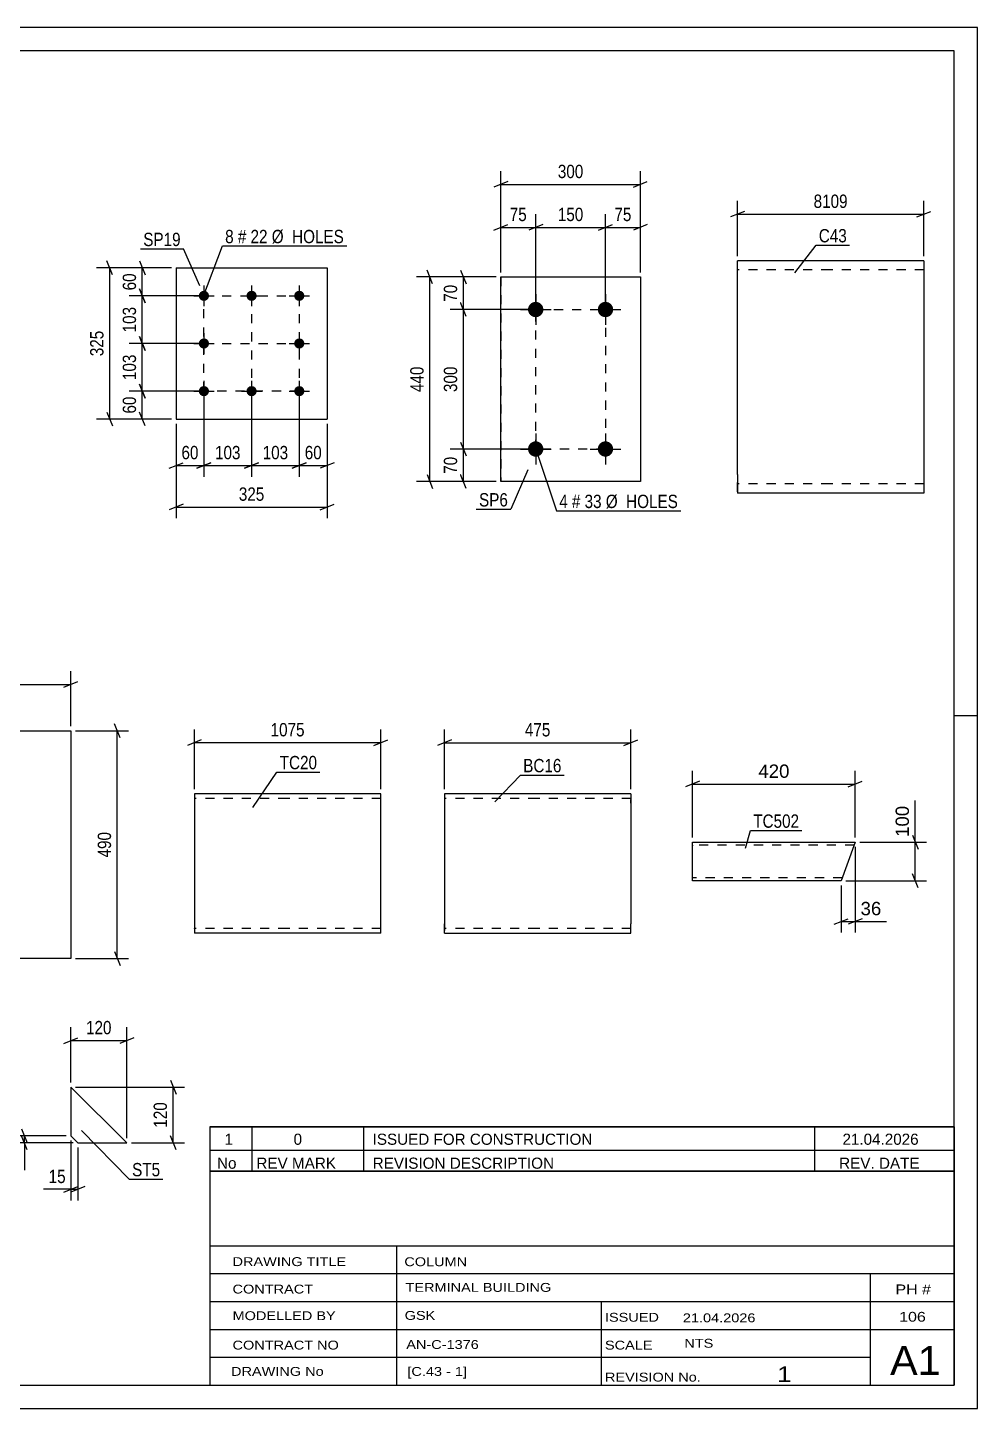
# Model space of a CAD drawing. Header units: millimetres. Extents: x 0 to 420, y 0 to 297.
# Drawn here: x 215.8 to 420, y 0 to 297 of the extents above; entities that cross this region are included whole.
import ezdxf

# ---------------------------------------------------------------- set-up
doc = ezdxf.new("R2010")
doc.units = ezdxf.units.MM
doc.linetypes.add('DXK_LINE_DOT2', pattern=[3.9198, 1.9599, -1.9599])
doc.styles.add('Arial', font='ARIAL.TTF', dxfattribs={"height": 0.2})
doc.styles.add('Arial Narrow', font='ARIALN.TTF', dxfattribs={"height": 0.2})

# ---------------------------------------------------------------- blocks, each defined once
blk = doc.blocks.new('Unknown-284928470-1132')
at = {"color": 5, "linetype": 'Continuous'}
for p, q in [((420, 297), (0, 297)), ((420, 0), (420, 297)), ((415, 292), (5, 292)), ((415, 5), (415, 292)), ((420, 149), (415, 149)), ((5, 5), (415, 5)), ((0, 0), (420, 0))]:
    blk.add_line(p, q, dxfattribs=at)
blk = doc.blocks.new('Part-284928470-1813 - 1797')
at = {"color": 2, "linetype": 'Continuous'}
for p, q in [((317.55, 199.36), (317.55, 243.36)), ((317.55, 243.36), (317.55, 243.36)), ((317.55, 243.36), (347.55, 243.36)), ((347.55, 243.36), (347.55, 199.36)), ((317.55, 199.36), (317.55, 199.36)), ((347.55, 199.36), (317.55, 199.36))]:
    blk.add_line(p, q, dxfattribs=at)
at = {"color": 7, "linetype": 'DXK_LINE_DOT2'}
for p, q in [((317.55, 243.36), (317.55, 199.36)), ((347.55, 243.36), (347.55, 243.36)), ((347.55, 243.36), (347.55, 199.36)), ((347.55, 199.36), (347.55, 199.36))]:
    blk.add_line(p, q, dxfattribs=at)
blk = doc.blocks.new('Bolt-284928470-1846 - 1797')
at = {"linetype": 'Continuous'}
for points in [[(325.05, 238.01, -1), (325.05, 234.71, -1)], [(340.05, 238.01, -1), (340.05, 234.71, -1)], [(325.05, 208.01, -1), (325.05, 204.71, -1)], [(340.05, 208.01, -1), (340.05, 204.71, -1)]]:
    blk.add_hatch(color=1, dxfattribs=at).paths.add_polyline_path(points)
at = {"color": 1, "linetype": 'Continuous'}
for p, q in [((325.05, 239.66), (325.05, 233.06)), ((340.05, 239.66), (340.05, 233.06)), ((321.75, 236.36), (328.35, 236.36)), ((336.75, 236.36), (343.35, 236.36)), ((325.05, 209.66), (325.05, 203.06)), ((340.05, 209.66), (340.05, 203.06)), ((321.75, 206.36), (328.35, 206.36)), ((336.75, 206.36), (343.35, 206.36))]:
    blk.add_line(p, q, dxfattribs=at)
blk = doc.blocks.new('Part-284928470-1241 - 1223')
at = {"color": 2, "linetype": 'Continuous'}
for p, q in [((271.67, 132.2), (251.67, 132.2)), ((251.67, 132.2), (251.67, 102.2)), ((291.77, 132.19), (271.77, 132.19)), ((291.77, 130.19), (291.77, 132.19)), ((291.77, 102.19), (291.77, 130.19)), ((271.67, 102.2), (251.67, 102.2)), ((291.77, 102.19), (271.77, 102.19))]:
    blk.add_line(p, q, dxfattribs=at)
at = {"color": 7, "linetype": 'DXK_LINE_DOT2'}
for p, q in [((271.67, 131.2), (251.67, 131.2)), ((291.77, 131.19), (271.77, 131.19)), ((291.77, 130.19), (291.77, 132.04)), ((251.67, 103.2), (251.67, 103.27)), ((271.67, 103.2), (251.67, 103.2)), ((291.77, 103.19), (271.77, 103.19)), ((291.77, 103.19), (291.77, 103.27))]:
    blk.add_line(p, q, dxfattribs=at)
blk = doc.blocks.new('Part-284928470-1287 - 1271')
at = {"color": 2, "linetype": 'Continuous'}
for p, q in [((325.42, 132.19), (305.42, 132.19)), ((305.42, 132.19), (305.42, 104.19)), ((345.52, 132.19), (325.52, 132.19)), ((345.52, 132.19), (345.52, 131.61)), ((345.52, 131.61), (345.52, 130.19)), ((345.52, 130.19), (345.52, 104.19)), ((305.42, 104.19), (305.42, 102.78)), ((345.52, 102.19), (345.52, 104.19)), ((305.42, 102.19), (305.42, 102.78)), ((305.42, 102.19), (325.42, 102.19)), ((325.52, 102.19), (345.52, 102.19))]:
    blk.add_line(p, q, dxfattribs=at)
at = {"color": 7, "linetype": 'DXK_LINE_DOT2'}
for p, q in [((325.42, 131.19), (305.42, 131.19)), ((345.52, 131.19), (325.52, 131.19)), ((345.52, 131.61), (345.52, 131.19)), ((345.52, 130.19), (345.52, 130.96)), ((305.42, 102.78), (305.42, 104.19)), ((305.42, 103.19), (305.42, 103.27)), ((305.42, 103.19), (305.42, 103.27)), ((325.42, 103.19), (305.42, 103.19)), ((345.52, 103.19), (325.52, 103.19)), ((345.52, 103.27), (345.52, 103.81)), ((345.52, 103.19), (345.52, 103.27))]:
    blk.add_line(p, q, dxfattribs=at)
blk = doc.blocks.new('Bolt-284928470-1694 - 1645')
at = {"linetype": 'Continuous'}
for points in [[(253.73, 240.41, -1), (253.73, 238.21, -1)], [(263.98, 240.41, -1), (263.98, 238.21, -1)], [(274.23, 240.41, -1), (274.23, 238.21, -1)], [(253.73, 230.16, -1), (253.73, 227.96, -1)], [(274.23, 230.16, -1), (274.23, 227.96, -1)], [(253.73, 219.91, -1), (253.73, 217.71, -1)], [(263.98, 219.91, -1), (263.98, 217.71, -1)], [(274.23, 219.91, -1), (274.23, 217.71, -1)]]:
    blk.add_hatch(color=1, dxfattribs=at).paths.add_polyline_path(points)
at = {"color": 1, "linetype": 'Continuous'}
for p, q in [((253.73, 241.51), (253.73, 237.11)), ((263.98, 241.51), (263.98, 237.11)), ((274.23, 241.51), (274.23, 237.11)), ((251.53, 239.31), (255.93, 239.31)), ((261.78, 239.31), (266.18, 239.31)), ((272.03, 239.31), (276.43, 239.31)), ((251.53, 229.06), (255.93, 229.06)), ((253.73, 231.26), (253.73, 226.86)), ((272.03, 229.06), (276.43, 229.06)), ((274.23, 231.26), (274.23, 226.86)), ((253.73, 221.01), (253.73, 216.61)), ((263.98, 221.01), (263.98, 216.61)), ((274.23, 221.01), (274.23, 216.61)), ((251.53, 218.81), (255.93, 218.81)), ((261.78, 218.81), (266.18, 218.81)), ((272.03, 218.81), (276.43, 218.81))]:
    blk.add_line(p, q, dxfattribs=at)
blk = doc.blocks.new('Part-284928470-1661 - 1645')
at = {"color": 2, "linetype": 'Continuous'}
for p, q in [((247.73, 245.31), (247.73, 212.81)), ((247.73, 245.31), (280.23, 245.31)), ((280.23, 245.31), (280.23, 212.81)), ((247.73, 212.81), (280.23, 212.81))]:
    blk.add_line(p, q, dxfattribs=at)
blk = doc.blocks.new('Part-284928470-2120 - 2104')
at = {"color": 2, "linetype": 'Continuous'}
for p, q in [((225.13, 69.12), (225.13, 58.62)), ((225.13, 69.12), (237.13, 57.12)), ((225.13, 58.62), (226.63, 57.12)), ((226.63, 57.12), (237.13, 57.12))]:
    blk.add_line(p, q, dxfattribs=at)
blk = doc.blocks.new('Part-284928470-2179 - 2163')
at = {"color": 2, "linetype": 'Continuous'}
for p, q in [((185.01, 96.74), (185.01, 145.74)), ((185.01, 145.74), (205.01, 145.74)), ((205.11, 145.74), (225.11, 145.74)), ((225.11, 145.74), (225.11, 96.74)), ((205.01, 96.74), (185.01, 96.74)), ((225.11, 96.74), (205.11, 96.74))]:
    blk.add_line(p, q, dxfattribs=at)
blk = doc.blocks.new('Part-284928470-2309 - 2293')
at = {"color": 2, "linetype": 'Continuous'}
for p, q in [((388.41, 246.87), (368.41, 246.87)), ((368.41, 200.87), (368.41, 246.87)), ((408.51, 246.87), (388.51, 246.87)), ((408.51, 246.87), (408.51, 196.87)), ((368.41, 200.87), (368.41, 196.87)), ((388.41, 196.87), (368.41, 196.87)), ((408.51, 196.87), (388.51, 196.87))]:
    blk.add_line(p, q, dxfattribs=at)
at = {"color": 7, "linetype": 'DXK_LINE_DOT2'}
for p, q in [((388.41, 244.87), (368.41, 244.87)), ((408.51, 244.87), (388.51, 244.87)), ((368.41, 197.18), (368.41, 200.87)), ((388.41, 198.87), (368.41, 198.87)), ((408.51, 198.87), (388.51, 198.87))]:
    blk.add_line(p, q, dxfattribs=at)
blk = doc.blocks.new('Part-284928470-2702 - 2686')
at = {"color": 2, "linetype": 'Continuous'}
for p, q in [((358.76, 113.46), (358.76, 121.8)), ((358.76, 121.8), (393.76, 121.8)), ((393.76, 121.8), (393.46, 120.97)), ((393.46, 120.97), (390.73, 113.46)), ((390.73, 113.46), (358.76, 113.46))]:
    blk.add_line(p, q, dxfattribs=at)
at = {"color": 7, "linetype": 'DXK_LINE_DOT2'}
for p, q in [((393.52, 121.13), (358.76, 121.13)), ((358.76, 121.13), (358.76, 120.97)), ((390.97, 114.13), (358.76, 114.13)), ((358.76, 113.46), (358.76, 113.85))]:
    blk.add_line(p, q, dxfattribs=at)
blk = doc.blocks.new('Rectangle-284928470-1931 - 1797')
at = {"color": 1, "linetype": 'DXK_LINE_DOT2'}
blk.add_lwpolyline([(325.05, 236.36), (340.05, 236.36), (340.05, 206.36), (325.05, 206.36), (325.05, 236.36)], close=True, dxfattribs=at)
blk = doc.blocks.new('Rectangle-284928470-1783 - 1645')
at = {"color": 1, "linetype": 'DXK_LINE_DOT2'}
blk.add_lwpolyline([(253.73, 239.31), (274.23, 239.31), (274.23, 218.81), (253.73, 218.81), (253.73, 239.31)], close=True, dxfattribs=at)
blk = doc.blocks.new('Line-284928470-1767 - 1645')
at = {"color": 1, "linetype": 'DXK_LINE_DOT2'}
blk.add_line((263.98, 239.31), (263.98, 218.81), dxfattribs=at)
blk = doc.blocks.new('Line-284928470-1776 - 1645')
at = {"color": 1, "linetype": 'DXK_LINE_DOT2'}
blk.add_line((253.73, 229.06), (274.23, 229.06), dxfattribs=at)
blk = doc.blocks.new('StraightDimension-284928470-1858 - 1797')
at = {"color": 7, "linetype": 'Continuous'}
for p, q in [((310.11, 234.86), (308.91, 237.86)), ((324.05, 236.36), (306.66, 236.36)), ((309.51, 206.36), (309.51, 236.36)), ((324.05, 206.36), (306.66, 206.36)), ((308.91, 207.86), (310.11, 204.86))]:
    blk.add_line(p, q, dxfattribs=at)
at = {"color": 0}
blk.add_wipeout([(308.76, 224.7), (304.56, 224.7), (304.56, 218.01), (308.76, 218.01)], dxfattribs=at)
at = {"color": 3, "style": 'Arial Narrow'}
blk.add_text('300', height=2.863, rotation=90.0002, dxfattribs=at).set_placement((308.16, 218.61))
blk = doc.blocks.new('StraightDimension-284928470-1910 - 1797')
at = {"color": 7, "linetype": 'Continuous'}
for p, q in [((317.55, 244.36), (317.55, 256.89)), ((325.05, 237.36), (325.05, 256.89)), ((316.05, 253.44), (319.05, 254.64)), ((317.55, 254.04), (325.05, 254.04)), ((326.55, 254.64), (323.55, 253.44))]:
    blk.add_line(p, q, dxfattribs=at)
at = {"color": 0}
blk.add_wipeout([(323.73, 254.79), (323.73, 258.99), (318.87, 258.99), (318.87, 254.79)], dxfattribs=at)
at = {"color": 3, "style": 'Arial Narrow'}
blk.add_text('75', height=2.863, dxfattribs=at).set_placement((319.47, 255.39))
blk = doc.blocks.new('StraightDimension-284928470-1848 - 1797')
at = {"color": 7, "linetype": 'Continuous'}
for p, q in [((324.05, 206.36), (306.66, 206.36)), ((308.91, 207.86), (310.11, 204.86)), ((309.51, 199.36), (309.51, 206.36)), ((316.55, 199.36), (306.66, 199.36)), ((310.11, 197.86), (308.91, 200.86))]:
    blk.add_line(p, q, dxfattribs=at)
at = {"color": 0}
blk.add_wipeout([(308.76, 205.28), (304.56, 205.28), (304.56, 200.43), (308.76, 200.43)], dxfattribs=at)
at = {"color": 3, "style": 'Arial Narrow'}
blk.add_text('70', height=2.863, rotation=90.0002, dxfattribs=at).set_placement((308.16, 201.03))
blk = doc.blocks.new('StraightDimension-284928470-1868 - 1797')
at = {"color": 7, "linetype": 'Continuous'}
for p, q in [((308.91, 244.86), (310.11, 241.86)), ((316.55, 243.36), (306.66, 243.36)), ((309.51, 236.36), (309.51, 243.36)), ((310.11, 234.86), (308.91, 237.86)), ((324.05, 236.36), (306.66, 236.36))]:
    blk.add_line(p, q, dxfattribs=at)
at = {"color": 0}
blk.add_wipeout([(308.76, 242.28), (304.56, 242.28), (304.56, 237.43), (308.76, 237.43)], dxfattribs=at)
at = {"color": 3, "style": 'Arial Narrow'}
blk.add_text('70', height=2.863, rotation=90.0002, dxfattribs=at).set_placement((308.16, 238.03))
blk = doc.blocks.new('StraightDimension-284928470-1879 - 1797')
at = {"color": 7, "linetype": 'Continuous'}
for p, q in [((302.89, 241.86), (301.69, 244.86)), ((316.55, 243.36), (299.44, 243.36)), ((302.29, 199.36), (302.29, 243.36)), ((316.55, 199.36), (299.44, 199.36)), ((301.69, 200.86), (302.89, 197.86))]:
    blk.add_line(p, q, dxfattribs=at)
at = {"color": 0}
blk.add_wipeout([(301.54, 224.7), (297.34, 224.7), (297.34, 218.01), (301.54, 218.01)], dxfattribs=at)
at = {"color": 3, "style": 'Arial Narrow'}
blk.add_text('440', height=2.863, rotation=90.0002, dxfattribs=at).set_placement((300.94, 218.61))
blk = doc.blocks.new('StraightDimension-284928470-1890 - 1797')
at = {"color": 7, "linetype": 'Continuous'}
for p, q in [((340.05, 237.36), (340.05, 256.89)), ((347.55, 244.36), (347.55, 256.89)), ((338.55, 253.44), (341.55, 254.64)), ((340.05, 254.04), (347.55, 254.04)), ((349.05, 254.64), (346.05, 253.44))]:
    blk.add_line(p, q, dxfattribs=at)
at = {"color": 0}
blk.add_wipeout([(346.23, 254.79), (346.23, 258.99), (341.37, 258.99), (341.37, 254.79)], dxfattribs=at)
at = {"color": 3, "style": 'Arial Narrow'}
blk.add_text('75', height=2.863, dxfattribs=at).set_placement((341.97, 255.39))
blk = doc.blocks.new('StraightDimension-284928470-1900 - 1797')
at = {"color": 7, "linetype": 'Continuous'}
for p, q in [((325.05, 237.36), (325.05, 256.89)), ((340.05, 237.36), (340.05, 256.89)), ((326.55, 254.64), (323.55, 253.44)), ((325.05, 254.04), (340.05, 254.04)), ((338.55, 253.44), (341.55, 254.64))]:
    blk.add_line(p, q, dxfattribs=at)
at = {"color": 0}
blk.add_wipeout([(335.89, 254.79), (335.89, 258.99), (329.21, 258.99), (329.21, 254.79)], dxfattribs=at)
at = {"color": 3, "style": 'Arial Narrow'}
blk.add_text('150', height=2.863, dxfattribs=at).set_placement((329.81, 255.39))
blk = doc.blocks.new('StraightDimension-284928470-1921 - 1797')
at = {"color": 7, "linetype": 'Continuous'}
for p, q in [((317.55, 244.36), (317.55, 266.13)), ((347.55, 244.36), (347.55, 266.13)), ((319.05, 263.88), (316.05, 262.68)), ((317.55, 263.28), (347.55, 263.28)), ((346.05, 262.68), (349.05, 263.88))]:
    blk.add_line(p, q, dxfattribs=at)
at = {"color": 0}
blk.add_wipeout([(335.89, 264.03), (335.89, 268.23), (329.21, 268.23), (329.21, 264.03)], dxfattribs=at)
at = {"color": 3, "style": 'Arial Narrow'}
blk.add_text('300', height=2.863, dxfattribs=at).set_placement((329.81, 264.63))
blk = doc.blocks.new('StraightDimension-284928470-1246 - 1223')
at = {"color": 7, "linetype": 'Continuous'}
for p, q in [((251.67, 133.2), (251.67, 146.05)), ((291.77, 133.19), (291.77, 146.05)), ((253.17, 143.8), (250.17, 142.6)), ((251.67, 143.2), (291.77, 143.2)), ((290.27, 142.6), (293.27, 143.8))]:
    blk.add_line(p, q, dxfattribs=at)
at = {"color": 0}
blk.add_wipeout([(275.97, 143.95), (275.97, 148.15), (267.46, 148.15), (267.46, 143.95)], dxfattribs=at)
at = {"color": 3, "style": 'Arial Narrow'}
blk.add_text('1075', height=2.863, dxfattribs=at).set_placement((268.06, 144.55))
blk = doc.blocks.new('StraightDimension-284928470-1291 - 1271')
at = {"color": 7, "linetype": 'Continuous'}
for p, q in [((305.42, 133.19), (305.42, 146.04)), ((345.52, 133.19), (345.52, 146.04)), ((306.92, 143.79), (303.92, 142.59)), ((305.42, 143.19), (345.52, 143.19)), ((344.02, 142.59), (347.02, 143.79))]:
    blk.add_line(p, q, dxfattribs=at)
at = {"color": 0}
blk.add_wipeout([(328.81, 143.94), (328.81, 148.14), (322.13, 148.14), (322.13, 143.94)], dxfattribs=at)
at = {"color": 3, "style": 'Arial Narrow'}
blk.add_text('475', height=2.863, dxfattribs=at).set_placement((322.73, 144.54))
blk = doc.blocks.new('StraightDimension-284928470-1721 - 1645')
at = {"color": 7, "linetype": 'Continuous'}
for p, q in [((234.08, 243.81), (232.88, 246.81)), ((246.73, 245.31), (230.63, 245.31)), ((233.48, 212.81), (233.48, 245.31)), ((232.88, 214.31), (234.08, 211.31)), ((246.73, 212.81), (230.63, 212.81))]:
    blk.add_line(p, q, dxfattribs=at)
at = {"color": 0}
blk.add_wipeout([(232.73, 232.4), (228.53, 232.4), (228.53, 225.72), (232.73, 225.72)], dxfattribs=at)
at = {"color": 3, "style": 'Arial Narrow'}
blk.add_text('325', height=2.863, rotation=90.0002, dxfattribs=at).set_placement((232.13, 226.32))
blk = doc.blocks.new('StraightDimension-284928470-1700 - 1645')
at = {"color": 7, "linetype": 'Continuous'}
for p, q in [((239.88, 246.81), (241.08, 243.81)), ((246.73, 245.31), (237.63, 245.31)), ((240.48, 239.31), (240.48, 245.31)), ((241.08, 237.81), (239.88, 240.81)), ((252.73, 239.31), (237.63, 239.31))]:
    blk.add_line(p, q, dxfattribs=at)
at = {"color": 0}
blk.add_wipeout([(239.73, 244.74), (235.53, 244.74), (235.53, 239.88), (239.73, 239.88)], dxfattribs=at)
at = {"color": 3, "style": 'Arial Narrow'}
blk.add_text('60', height=2.863, rotation=90.0002, dxfattribs=at).set_placement((239.13, 240.48))
blk = doc.blocks.new('StraightDimension-284928470-3917 - 1645')
at = {"color": 7, "linetype": 'Continuous'}
for p, q in [((252.73, 229.06), (237.63, 229.06)), ((239.88, 230.56), (241.08, 227.56)), ((240.48, 218.81), (240.48, 229.06)), ((241.08, 217.31), (239.88, 220.31)), ((252.73, 218.81), (237.63, 218.81))]:
    blk.add_line(p, q, dxfattribs=at)
at = {"color": 0}
blk.add_wipeout([(239.73, 227.28), (235.53, 227.28), (235.53, 220.59), (239.73, 220.59)], dxfattribs=at)
at = {"color": 3, "style": 'Arial Narrow'}
blk.add_text('103', height=2.863, rotation=90.0002, dxfattribs=at).set_placement((239.13, 221.19))
blk = doc.blocks.new('StraightDimension-284928470-1710 - 1645')
at = {"color": 7, "linetype": 'Continuous'}
for p, q in [((239.88, 220.31), (241.08, 217.31)), ((252.73, 218.81), (237.63, 218.81)), ((240.48, 212.81), (240.48, 218.81)), ((241.08, 211.31), (239.88, 214.31)), ((246.73, 212.81), (237.63, 212.81))]:
    blk.add_line(p, q, dxfattribs=at)
at = {"color": 0}
blk.add_wipeout([(239.73, 218.24), (235.53, 218.24), (235.53, 213.38), (239.73, 213.38)], dxfattribs=at)
at = {"color": 3, "style": 'Arial Narrow'}
blk.add_text('60', height=2.863, rotation=90.0002, dxfattribs=at).set_placement((239.13, 213.98))
blk = doc.blocks.new('StraightDimension-284928470-1736 - 1645')
at = {"color": 7, "linetype": 'Continuous'}
for p, q in [((253.73, 217.81), (253.73, 200.41)), ((247.73, 211.81), (247.73, 200.41)), ((246.23, 202.21), (249.23, 203.41)), ((247.73, 202.81), (253.73, 202.81)), ((255.23, 203.41), (252.23, 202.21))]:
    blk.add_line(p, q, dxfattribs=at)
at = {"color": 0}
blk.add_wipeout([(253.16, 203.56), (253.16, 207.76), (248.3, 207.76), (248.3, 203.56)], dxfattribs=at)
at = {"color": 3, "style": 'Arial Narrow'}
blk.add_text('60', height=2.863, dxfattribs=at).set_placement((248.9, 204.16))
blk = doc.blocks.new('StraightDimension-284928470-1746 - 1645')
at = {"color": 7, "linetype": 'Continuous'}
for p, q in [((274.23, 217.81), (274.23, 200.41)), ((280.23, 211.81), (280.23, 200.41)), ((272.73, 202.21), (275.73, 203.41)), ((274.23, 202.81), (280.23, 202.81)), ((281.73, 203.41), (278.73, 202.21))]:
    blk.add_line(p, q, dxfattribs=at)
at = {"color": 0}
blk.add_wipeout([(279.66, 203.56), (279.66, 207.76), (274.8, 207.76), (274.8, 203.56)], dxfattribs=at)
at = {"color": 3, "style": 'Arial Narrow'}
blk.add_text('60', height=2.863, dxfattribs=at).set_placement((275.4, 204.16))
blk = doc.blocks.new('StraightDimension-284928470-1757 - 1645')
at = {"color": 7, "linetype": 'Continuous'}
for p, q in [((247.73, 211.81), (247.73, 191.48)), ((280.23, 211.81), (280.23, 191.48)), ((249.23, 194.48), (246.23, 193.28)), ((247.73, 193.88), (280.23, 193.88)), ((278.73, 193.28), (281.73, 194.48))]:
    blk.add_line(p, q, dxfattribs=at)
at = {"color": 0}
blk.add_wipeout([(267.32, 194.63), (267.32, 198.83), (260.63, 198.83), (260.63, 194.63)], dxfattribs=at)
at = {"color": 3, "style": 'Arial Narrow'}
blk.add_text('325', height=2.863, dxfattribs=at).set_placement((261.23, 195.23))
blk = doc.blocks.new('StraightDimension-284928470-3919 - 1645')
at = {"color": 7, "linetype": 'Continuous'}
for p, q in [((239.88, 240.81), (241.08, 237.81)), ((252.73, 239.31), (237.63, 239.31)), ((240.48, 229.06), (240.48, 239.31)), ((252.73, 229.06), (237.63, 229.06)), ((241.08, 227.56), (239.88, 230.56))]:
    blk.add_line(p, q, dxfattribs=at)
at = {"color": 0}
blk.add_wipeout([(239.73, 237.53), (235.53, 237.53), (235.53, 230.84), (239.73, 230.84)], dxfattribs=at)
at = {"color": 3, "style": 'Arial Narrow'}
blk.add_text('103', height=2.863, rotation=90.0002, dxfattribs=at).set_placement((239.13, 231.44))
blk = doc.blocks.new('StraightDimension-284928470-3921 - 1645')
at = {"color": 7, "linetype": 'Continuous'}
for p, q in [((253.73, 217.81), (253.73, 200.41)), ((263.98, 217.81), (263.98, 200.41)), ((252.23, 202.21), (255.23, 203.41)), ((253.73, 202.81), (263.98, 202.81)), ((265.48, 203.41), (262.48, 202.21))]:
    blk.add_line(p, q, dxfattribs=at)
at = {"color": 0}
blk.add_wipeout([(262.19, 203.56), (262.19, 207.76), (255.51, 207.76), (255.51, 203.56)], dxfattribs=at)
at = {"color": 3, "style": 'Arial Narrow'}
blk.add_text('103', height=2.863, dxfattribs=at).set_placement((256.11, 204.16))
blk = doc.blocks.new('StraightDimension-284928470-3923 - 1645')
at = {"color": 7, "linetype": 'Continuous'}
for p, q in [((263.98, 217.81), (263.98, 200.41)), ((274.23, 217.81), (274.23, 200.41)), ((262.48, 202.21), (265.48, 203.41)), ((263.98, 202.81), (274.23, 202.81)), ((275.73, 203.41), (272.73, 202.21))]:
    blk.add_line(p, q, dxfattribs=at)
at = {"color": 0}
blk.add_wipeout([(272.44, 203.56), (272.44, 207.76), (265.76, 207.76), (265.76, 203.56)], dxfattribs=at)
at = {"color": 3, "style": 'Arial Narrow'}
blk.add_text('103', height=2.863, dxfattribs=at).set_placement((266.36, 204.16))
blk = doc.blocks.new('StraightDimension-284928470-2142 - 2104')
at = {"color": 7, "linetype": 'Continuous'}
for p, q in [((214.53, 60.12), (215.73, 57.12)), ((224.13, 58.62), (212.28, 58.62)), ((225.63, 57.12), (212.28, 57.12)), ((215.73, 55.62), (214.53, 58.62)), ((215.13, 57.12), (215.13, 58.62))]:
    blk.add_line(p, q, dxfattribs=at)
at = {"color": 0}
blk.add_wipeout([(214.38, 56.6), (210.18, 56.6), (210.18, 51.74), (214.38, 51.74)], dxfattribs=at)
at = {"color": 7, "linetype": 'Continuous'}
blk.add_line((215.13, 57.12), (215.13, 51.22), dxfattribs=at)
blk.add_line((215.13, 57.12), (215.13, 51.22), dxfattribs=at)
at = {"color": 3, "style": 'Arial Narrow'}
blk.add_text('15', height=2.863, rotation=90.0002, dxfattribs=at).set_placement((213.78, 52.34))
blk = doc.blocks.new('StraightDimension-284928470-2122 - 2104')
at = {"color": 7, "linetype": 'Continuous'}
for p, q in [((225.13, 57.62), (225.13, 44.72)), ((226.63, 56.12), (226.63, 44.72)), ((223.63, 46.52), (226.63, 47.72)), ((228.13, 47.72), (225.13, 46.52)), ((225.13, 47.12), (226.63, 47.12))]:
    blk.add_line(p, q, dxfattribs=at)
at = {"color": 0}
blk.add_wipeout([(224.6, 47.87), (224.6, 52.07), (219.75, 52.07), (219.75, 47.87)], dxfattribs=at)
at = {"color": 7, "linetype": 'Continuous'}
blk.add_line((225.13, 47.12), (219.22, 47.12), dxfattribs=at)
blk.add_line((225.13, 47.12), (219.22, 47.12), dxfattribs=at)
at = {"color": 3, "style": 'Arial Narrow'}
blk.add_text('15', height=2.863, dxfattribs=at).set_placement((220.35, 48.47))
blk = doc.blocks.new('StraightDimension-284928470-2133 - 2104')
at = {"color": 7, "linetype": 'Continuous'}
for p, q in [((225.13, 70.12), (225.13, 81.97)), ((237.13, 58.12), (237.13, 81.97)), ((223.63, 78.52), (226.63, 79.72)), ((225.13, 79.12), (237.13, 79.12)), ((238.63, 79.72), (235.63, 78.52))]:
    blk.add_line(p, q, dxfattribs=at)
at = {"color": 0}
blk.add_wipeout([(234.47, 79.87), (234.47, 84.07), (227.78, 84.07), (227.78, 79.87)], dxfattribs=at)
at = {"color": 3, "style": 'Arial Narrow'}
blk.add_text('120', height=2.863, dxfattribs=at).set_placement((228.38, 80.47))
blk = doc.blocks.new('StraightDimension-284928470-2153 - 2104')
at = {"color": 7, "linetype": 'Continuous'}
for p, q in [((226.13, 69.12), (249.53, 69.12)), ((246.53, 70.62), (247.73, 67.62)), ((247.13, 57.12), (247.13, 69.12)), ((238.13, 57.12), (249.53, 57.12)), ((247.73, 55.62), (246.53, 58.62))]:
    blk.add_line(p, q, dxfattribs=at)
at = {"color": 0}
blk.add_wipeout([(246.38, 66.47), (242.18, 66.47), (242.18, 59.78), (246.38, 59.78)], dxfattribs=at)
at = {"color": 3, "style": 'Arial Narrow'}
blk.add_text('120', height=2.863, rotation=90.0002, dxfattribs=at).set_placement((245.78, 60.38))
blk = doc.blocks.new('StraightDimension-284928470-2182 - 2163')
at = {"color": 7, "linetype": 'Continuous'}
for p, q in [((226.11, 145.74), (237.51, 145.74)), ((235.71, 144.24), (234.51, 147.24)), ((235.11, 96.74), (235.11, 145.74)), ((234.51, 98.24), (235.71, 95.24)), ((226.11, 96.74), (237.51, 96.74))]:
    blk.add_line(p, q, dxfattribs=at)
at = {"color": 0}
blk.add_wipeout([(234.36, 124.59), (230.16, 124.59), (230.16, 117.9), (234.36, 117.9)], dxfattribs=at)
at = {"color": 3, "style": 'Arial Narrow'}
blk.add_text('490', height=2.863, rotation=90.0002, dxfattribs=at).set_placement((233.76, 118.5))
blk = doc.blocks.new('StraightDimension-284928470-2193 - 2163')
at = {"color": 7, "linetype": 'Continuous'}
for p, q in [((185.01, 146.74), (185.01, 158.59)), ((225.11, 146.74), (225.11, 158.59)), ((186.51, 156.34), (183.51, 155.14)), ((185.01, 155.74), (225.11, 155.74)), ((223.61, 155.14), (226.61, 156.34))]:
    blk.add_line(p, q, dxfattribs=at)
at = {"color": 0}
blk.add_wipeout([(208.4, 156.49), (208.4, 160.69), (201.72, 160.69), (201.72, 156.49)], dxfattribs=at)
at = {"color": 3, "style": 'Arial Narrow'}
blk.add_text('490', height=2.863, dxfattribs=at).set_placement((202.32, 157.09))
blk = doc.blocks.new('StraightDimension-284928470-2314 - 2293')
at = {"color": 7, "linetype": 'Continuous'}
for p, q in [((368.41, 247.87), (368.41, 259.72)), ((408.51, 247.87), (408.51, 259.72)), ((369.91, 257.47), (366.91, 256.27)), ((368.41, 256.87), (408.51, 256.87)), ((407.01, 256.27), (410.01, 257.47))]:
    blk.add_line(p, q, dxfattribs=at)
at = {"color": 0}
blk.add_wipeout([(392.72, 257.62), (392.72, 261.82), (384.2, 261.82), (384.2, 257.62)], dxfattribs=at)
at = {"color": 3, "style": 'Arial Narrow'}
blk.add_text('8109', height=2.863, dxfattribs=at).set_placement((384.8, 258.22))
blk = doc.blocks.new('StraightDimension-284928470-2705 - 2686')
at = {"color": 7, "linetype": 'Continuous'}
for p, q in [((394.76, 121.8), (409.04, 121.8)), ((406.04, 123.3), (407.24, 120.3)), ((406.64, 113.46), (406.64, 121.8)), ((391.73, 113.46), (409.04, 113.46)), ((407.24, 111.96), (406.04, 114.96))]:
    blk.add_line(p, q, dxfattribs=at)
at = {"color": 0}
blk.add_wipeout([(405.89, 130.19), (401.69, 130.19), (401.69, 122.32), (405.89, 122.32)], dxfattribs=at)
at = {"color": 7, "linetype": 'Continuous'}
blk.add_line((406.64, 121.8), (406.64, 130.72), dxfattribs=at)
blk.add_line((406.64, 121.8), (406.64, 130.72), dxfattribs=at)
at = {"color": 3, "style": 'Arial'}
blk.add_text('100', height=2.865, rotation=90.0002, dxfattribs=at).set_placement((405.29, 122.92))
blk = doc.blocks.new('StraightDimension-284928470-2720 - 2686')
at = {"color": 7, "linetype": 'Continuous'}
for p, q in [((358.76, 122.8), (358.76, 137.13)), ((393.76, 122.8), (393.76, 137.13)), ((360.26, 134.88), (357.26, 133.68)), ((358.76, 134.28), (393.76, 134.28)), ((392.26, 133.68), (395.26, 134.88))]:
    blk.add_line(p, q, dxfattribs=at)
at = {"color": 0}
blk.add_wipeout([(380.2, 135.03), (380.2, 139.23), (372.32, 139.23), (372.32, 135.03)], dxfattribs=at)
at = {"color": 3, "style": 'Arial'}
blk.add_text('420', height=2.865, dxfattribs=at).set_placement((372.92, 135.63))
blk = doc.blocks.new('StraightDimension-284928470-2731 - 2686')
at = {"color": 7, "linetype": 'Continuous'}
for p, q in [((393.76, 120.8), (393.76, 102.33)), ((390.73, 112.46), (390.73, 102.33)), ((389.23, 104.13), (392.23, 105.33)), ((390.73, 104.73), (393.76, 104.73)), ((395.26, 105.33), (392.26, 104.13))]:
    blk.add_line(p, q, dxfattribs=at)
at = {"color": 0}
blk.add_wipeout([(399.93, 105.48), (399.93, 109.68), (394.29, 109.68), (394.29, 105.48)], dxfattribs=at)
at = {"color": 7, "linetype": 'Continuous'}
blk.add_line((393.76, 104.73), (400.46, 104.73), dxfattribs=at)
blk.add_line((393.76, 104.73), (400.46, 104.73), dxfattribs=at)
at = {"color": 3, "style": 'Arial'}
blk.add_text('36', height=2.865, dxfattribs=at).set_placement((394.89, 106.08))
blk = doc.blocks.new('Mark-284928470-1809 - 1797')
at = {"color": 0}
blk.add_wipeout([(319.08, 194), (319.08, 197), (312.87, 197), (312.87, 194)], dxfattribs=at)
blk.add_wipeout([(319.08, 194), (319.08, 197), (312.87, 197), (312.87, 194)], dxfattribs=at)
at = {"color": 30, "linetype": 'Continuous'}
for p in [(323.35, 201.91), (312.27, 193.4)]:
    blk.add_line(p, (319.68, 193.4), dxfattribs=at)
at = {"color": 3, "style": 'Arial Narrow'}
blk.add_text('SP6', height=2.863, dxfattribs=at).set_placement((312.87, 194))
blk = doc.blocks.new('Mark-284928470-1842 - 1797')
at = {"color": 0}
blk.add_wipeout([(331.93, 193.66), (331.93, 196.66), (330.11, 196.66), (330.11, 193.66)], dxfattribs=at)
blk.add_wipeout([(331.93, 193.66), (331.93, 196.66), (330.11, 196.66), (330.11, 193.66)], dxfattribs=at)
at = {"color": 7, "linetype": 'Continuous'}
blk.add_line((325.05, 206.36), (329.51, 193.06), dxfattribs=at)
at = {"color": 0}
blk.add_wipeout([(334.66, 193.66), (334.66, 196.66), (332.83, 196.66), (332.83, 193.66)], dxfattribs=at)
blk.add_wipeout([(334.66, 193.66), (334.66, 196.66), (332.83, 196.66), (332.83, 193.66)], dxfattribs=at)
at = {"color": 3, "style": 'Arial Narrow'}
blk.add_text('4', height=2.86, dxfattribs=at).set_placement((330.11, 193.66))
at = {"color": 0}
blk.add_wipeout([(339.22, 193.66), (339.22, 196.66), (335.56, 196.66), (335.56, 193.66)], dxfattribs=at)
blk.add_wipeout([(339.22, 193.66), (339.22, 196.66), (335.56, 196.66), (335.56, 193.66)], dxfattribs=at)
at = {"color": 3, "style": 'Arial Narrow'}
blk.add_text('#', height=2.86, dxfattribs=at).set_placement((332.83, 193.66))
at = {"color": 0}
blk.add_wipeout([(355.64, 193.66), (355.64, 196.66), (340.12, 196.66), (340.12, 193.66)], dxfattribs=at)
blk.add_wipeout([(355.64, 193.66), (355.64, 196.66), (340.12, 196.66), (340.12, 193.66)], dxfattribs=at)
at = {"color": 7, "linetype": 'Continuous'}
blk.add_line((329.51, 193.06), (356.24, 193.06), dxfattribs=at)
at = {"color": 3, "style": 'Arial Narrow'}
for s, p in [('33', (335.56, 193.66)), ('Ø  HOLES', (340.12, 193.66))]:
    blk.add_text(s, height=2.863, dxfattribs=at).set_placement(p)
blk = doc.blocks.new('Unknown-284928470-4190')
at = {"color": 7, "linetype": 'Continuous'}
for p, q in [((255, 51.05), (255, 5)), ((255, 51.05), (415, 51.05)), ((415, 51), (415, 5)), ((255, 35), (415, 35)), ((295.14, 35), (295.14, 5)), ((255, 29), (415, 29)), ((397, 5.05), (397, 29.05)), ((255, 23), (415, 23)), ((339.14, 23), (339.14, 5)), ((255, 17), (415, 17)), ((255, 11), (397, 11)), ((255, 5), (415, 5))]:
    blk.add_line(p, q, dxfattribs=at)
at = {"color": 7, "style": 'Arial Narrow'}
for s, height, width, p in [('DRAWING TITLE', 1.9089, 1.425378, (259.88, 30.61)), ('COLUMN', 1.909, 1.425378, (296.81, 30.59)), ('TERMINAL BUILDING', 1.9089, 1.425378, (297.06, 25.07)), ('CONTRACT', 1.909, 1.425378, (259.88, 24.71)), ('MODELLED BY', 1.9089, 1.425378, (259.88, 18.98)), ('GSK', 1.909, 1.425378, (296.88, 19.04)), ('ISSUED', 1.909, 1.425378, (339.94, 18.64)), ('21.04.2026', 1.909, 1.425378, (356.69, 18.52)), ('CONTRACT NO', 1.9089, 1.425378, (259.88, 12.66)), ('AN-C-1376', 1.909, 1.425378, (297.23, 12.78)), ('SCALE', 1.909, 1.425378, (339.94, 12.65)), ('A1', 6.204, 1.25, (401.24, 7.2)), ('DRAWING No', 1.909, 1.425378, (259.56, 7)), ('[C.43 - 1]', 1.909, 1.425378, (297.46, 6.99)), ('1', 3.34, 1.5, (376.91, 5.68)), ('REVISION No.', 1.9089, 1.425378, (339.94, 5.77))]:
    blk.add_text(s, height=height, dxfattribs=dict(at, width=width)).set_placement(p)
at = {"color": 7, "linetype": 'Continuous', "style": 'Arial Narrow'}
for s, height, width, p in [('PH #', 2.1, 1.42538, (402.4, 24.55)), ('106', 2.1, 1.42538, (403.19, 18.65)), ('NTS', 1.909, 1.425378, (357, 13.05))]:
    blk.add_text(s, height=height, dxfattribs=dict(at, width=width)).set_placement(p)
blk = doc.blocks.new('Unknown-284928470-4191')
at = {"color": 7, "linetype": 'Continuous'}
for p, q in [((255, 60.55), (415, 60.55)), ((415, 60.55), (255, 60.55)), ((255, 60.55), (255, 55.55)), ((264, 60.55), (264, 55.55)), ((288, 60.55), (288, 55.55)), ((385, 60.55), (385, 55.55)), ((415, 60.55), (415, 55.55)), ((255, 55.55), (415, 55.55)), ((255, 55.55), (255, 51.05)), ((255, 55.55), (415, 55.55)), ((264, 55.55), (264, 51.05)), ((288, 55.55), (288, 51.05)), ((385, 55.55), (385, 51.05)), ((415, 55.55), (415, 51.05)), ((415, 51.05), (255, 51.05))]:
    blk.add_line(p, q, dxfattribs=at)
at = {"color": 7, "linetype": 'Continuous', "style": 'Arial Narrow'}
for s, height, width, p in [('1', 2.39, 1.196471, (258.16, 56.7)), ('0', 2.39, 1.196471, (273, 56.7)), ('ISSUED FOR CONSTRUCTION', 2.3861, 1.196471, (290, 56.7)), ('21.04.2026', 2.386, 1.196471, (391, 56.7)), ('No', 2.386, 1.2, (256.54, 51.55)), ('REV MARK', 2.386, 1.2, (265, 51.55)), ('REVISION DESCRIPTION', 2.3861, 1.2, (290, 51.55)), ('REV. DATE', 2.386, 1.2, (390.28, 51.55))]:
    blk.add_text(s, height=height, dxfattribs=dict(at, width=width)).set_placement(p)
blk = doc.blocks.new('Mark-284928470-1236 - 1223')
at = {"color": 0}
blk.add_wipeout([(278.06, 137.48), (278.06, 140.48), (270.02, 140.48), (270.02, 137.48)], dxfattribs=at)
blk.add_wipeout([(278.06, 137.48), (278.06, 140.48), (270.02, 140.48), (270.02, 137.48)], dxfattribs=at)
at = {"color": 30, "linetype": 'Continuous'}
for p, q in [((264.25, 129.22), (269.42, 136.88)), ((269.42, 136.88), (278.66, 136.88))]:
    blk.add_line(p, q, dxfattribs=at)
at = {"color": 3, "style": 'Arial Narrow'}
blk.add_text('TC20', height=2.863, dxfattribs=at).set_placement((270.02, 137.48))
blk = doc.blocks.new('Mark-284928470-1283 - 1271')
at = {"color": 0}
blk.add_wipeout([(330.59, 136.83), (330.59, 139.83), (322.37, 139.83), (322.37, 136.83)], dxfattribs=at)
blk.add_wipeout([(330.59, 136.83), (330.59, 139.83), (322.37, 139.83), (322.37, 136.83)], dxfattribs=at)
at = {"color": 30, "linetype": 'Continuous'}
for p, q in [((316.27, 130.45), (321.77, 136.23)), ((321.77, 136.23), (331.19, 136.23))]:
    blk.add_line(p, q, dxfattribs=at)
at = {"color": 3, "style": 'Arial Narrow'}
blk.add_text('BC16', height=2.863, dxfattribs=at).set_placement((322.37, 136.83))
blk = doc.blocks.new('Mark-284928470-1657 - 1645')
at = {"color": 0}
blk.add_wipeout([(248.73, 250.01), (248.73, 253.01), (240.69, 253.01), (240.69, 250.01)], dxfattribs=at)
blk.add_wipeout([(248.73, 250.01), (248.73, 253.01), (240.69, 253.01), (240.69, 250.01)], dxfattribs=at)
at = {"color": 30, "linetype": 'Continuous'}
for p in [(240.09, 249.41), (252.83, 241.49)]:
    blk.add_line(p, (249.33, 249.41), dxfattribs=at)
at = {"color": 3, "style": 'Arial Narrow'}
blk.add_text('SP19', height=2.863, dxfattribs=at).set_placement((240.69, 250.01))
blk = doc.blocks.new('Mark-284928470-1690 - 1645')
at = {"color": 0}
blk.add_wipeout([(260.12, 250.63), (260.12, 253.63), (258.29, 253.63), (258.29, 250.63)], dxfattribs=at)
blk.add_wipeout([(260.12, 250.63), (260.12, 253.63), (258.29, 253.63), (258.29, 250.63)], dxfattribs=at)
at = {"color": 7, "linetype": 'Continuous'}
blk.add_line((253.48, 238.87), (257.69, 250.03), dxfattribs=at)
at = {"color": 0}
blk.add_wipeout([(262.85, 250.63), (262.85, 253.63), (261.02, 253.63), (261.02, 250.63)], dxfattribs=at)
blk.add_wipeout([(262.85, 250.63), (262.85, 253.63), (261.02, 253.63), (261.02, 250.63)], dxfattribs=at)
at = {"color": 3, "style": 'Arial Narrow'}
blk.add_text('8', height=2.86, dxfattribs=at).set_placement((258.29, 250.63))
at = {"color": 0}
blk.add_wipeout([(267.41, 250.63), (267.41, 253.63), (263.75, 253.63), (263.75, 250.63)], dxfattribs=at)
blk.add_wipeout([(267.41, 250.63), (267.41, 253.63), (263.75, 253.63), (263.75, 250.63)], dxfattribs=at)
at = {"color": 3, "style": 'Arial Narrow'}
blk.add_text('#', height=2.86, dxfattribs=at).set_placement((261.02, 250.63))
at = {"color": 0}
blk.add_wipeout([(283.83, 250.63), (283.83, 253.63), (268.31, 253.63), (268.31, 250.63)], dxfattribs=at)
blk.add_wipeout([(283.83, 250.63), (283.83, 253.63), (268.31, 253.63), (268.31, 250.63)], dxfattribs=at)
at = {"color": 7, "linetype": 'Continuous'}
blk.add_line((257.69, 250.03), (284.43, 250.03), dxfattribs=at)
at = {"color": 3, "style": 'Arial Narrow'}
for s, p in [('22', (263.75, 250.63)), ('Ø  HOLES', (268.31, 250.63))]:
    blk.add_text(s, height=2.863, dxfattribs=at).set_placement(p)
blk = doc.blocks.new('Mark-284928470-2116 - 2104')
at = {"color": 0}
blk.add_wipeout([(244.32, 49.92), (244.32, 52.92), (238.29, 52.92), (238.29, 49.92)], dxfattribs=at)
blk.add_wipeout([(244.32, 49.92), (244.32, 52.92), (238.29, 52.92), (238.29, 49.92)], dxfattribs=at)
at = {"color": 30, "linetype": 'Continuous'}
for p, q in [((227.41, 59.74), (237.69, 49.32)), ((237.69, 49.32), (244.92, 49.32))]:
    blk.add_line(p, q, dxfattribs=at)
at = {"color": 3, "style": 'Arial Narrow'}
blk.add_text('ST5', height=2.863, dxfattribs=at).set_placement((238.29, 49.92))
blk = doc.blocks.new('Mark-284928470-2305 - 2293')
at = {"color": 0}
blk.add_wipeout([(391.94, 250.81), (391.94, 253.81), (385.91, 253.81), (385.91, 250.81)], dxfattribs=at)
blk.add_wipeout([(391.94, 250.81), (391.94, 253.81), (385.91, 253.81), (385.91, 250.81)], dxfattribs=at)
at = {"color": 30, "linetype": 'Continuous'}
for p, q in [((380.79, 244.23), (385.31, 250.21)), ((385.31, 250.21), (392.54, 250.21))]:
    blk.add_line(p, q, dxfattribs=at)
at = {"color": 3, "style": 'Arial Narrow'}
blk.add_text('C43', height=2.863, dxfattribs=at).set_placement((385.91, 250.81))
blk = doc.blocks.new('Mark-284928470-2698 - 2686')
at = {"color": 0}
blk.add_wipeout([(381.68, 124.89), (381.68, 127.89), (371.82, 127.89), (371.82, 124.89)], dxfattribs=at)
blk.add_wipeout([(381.68, 124.89), (381.68, 127.89), (371.82, 127.89), (371.82, 124.89)], dxfattribs=at)
at = {"color": 30, "linetype": 'Continuous'}
for p, q in [((370.12, 120.52), (371.22, 124.29)), ((371.22, 124.29), (382.28, 124.29))]:
    blk.add_line(p, q, dxfattribs=at)
at = {"color": 3, "style": 'Arial Narrow'}
blk.add_text('TC502', height=2.863, dxfattribs=at).set_placement((371.82, 124.89))

msp = doc.modelspace()

# ---------------------------------------------------------------- block references
for name in ['Unknown-284928470-1132', 'Part-284928470-2309 - 2293', 'Part-284928470-1661 - 1645', 'Bolt-284928470-1694 - 1645', 'Part-284928470-1813 - 1797', 'Rectangle-284928470-1783 - 1645', 'Line-284928470-1767 - 1645', 'Bolt-284928470-1846 - 1797', 'Rectangle-284928470-1931 - 1797', 'Line-284928470-1776 - 1645', 'Part-284928470-2179 - 2163', 'Part-284928470-1241 - 1223', 'Part-284928470-1287 - 1271', 'Part-284928470-2702 - 2686', 'Part-284928470-2120 - 2104', 'Unknown-284928470-4191', 'Unknown-284928470-4190']:
    msp.add_blockref(name, (0, 0))

# ---------------------------------------------------------------- next in the draw order: block references
for name in ['StraightDimension-284928470-2314 - 2293', 'StraightDimension-284928470-1890 - 1797', 'StraightDimension-284928470-1721 - 1645', 'StraightDimension-284928470-1858 - 1797', 'StraightDimension-284928470-1746 - 1645', 'StraightDimension-284928470-2182 - 2163', 'StraightDimension-284928470-1246 - 1223', 'StraightDimension-284928470-1291 - 1271', 'StraightDimension-284928470-2705 - 2686', 'StraightDimension-284928470-2142 - 2104']:
    msp.add_blockref(name, (0, 0))

# ---------------------------------------------------------------- next in the draw order: block references
for name in ['StraightDimension-284928470-1910 - 1797', 'Mark-284928470-2305 - 2293', 'StraightDimension-284928470-1700 - 1645', 'StraightDimension-284928470-3917 - 1645', 'StraightDimension-284928470-1848 - 1797', 'StraightDimension-284928470-2193 - 2163', 'Mark-284928470-1236 - 1223', 'Mark-284928470-1283 - 1271', 'StraightDimension-284928470-2720 - 2686', 'StraightDimension-284928470-2731 - 2686', 'StraightDimension-284928470-2122 - 2104']:
    msp.add_blockref(name, (0, 0))

# ---------------------------------------------------------------- next in the draw order: block references
for name in ['StraightDimension-284928470-1868 - 1797', 'StraightDimension-284928470-3919 - 1645', 'StraightDimension-284928470-1710 - 1645', 'Mark-284928470-1842 - 1797', 'Mark-284928470-2698 - 2686', 'StraightDimension-284928470-2133 - 2104']:
    msp.add_blockref(name, (0, 0))

# ---------------------------------------------------------------- next in the draw order: block references
for name in ['StraightDimension-284928470-1900 - 1797', 'Mark-284928470-1657 - 1645', 'StraightDimension-284928470-1879 - 1797', 'StraightDimension-284928470-1736 - 1645', 'StraightDimension-284928470-2153 - 2104']:
    msp.add_blockref(name, (0, 0))

# ---------------------------------------------------------------- next in the draw order: block references
for name in ['StraightDimension-284928470-1921 - 1797', 'Mark-284928470-1690 - 1645', 'StraightDimension-284928470-1757 - 1645', 'Mark-284928470-1809 - 1797', 'Mark-284928470-2116 - 2104']:
    msp.add_blockref(name, (0, 0))

# ---------------------------------------------------------------- next in the draw order: block references
msp.add_blockref('StraightDimension-284928470-3921 - 1645', (0, 0))

# ---------------------------------------------------------------- next in the draw order: block references
msp.add_blockref('StraightDimension-284928470-3923 - 1645', (0, 0))

doc.saveas('drawing.dxf')
